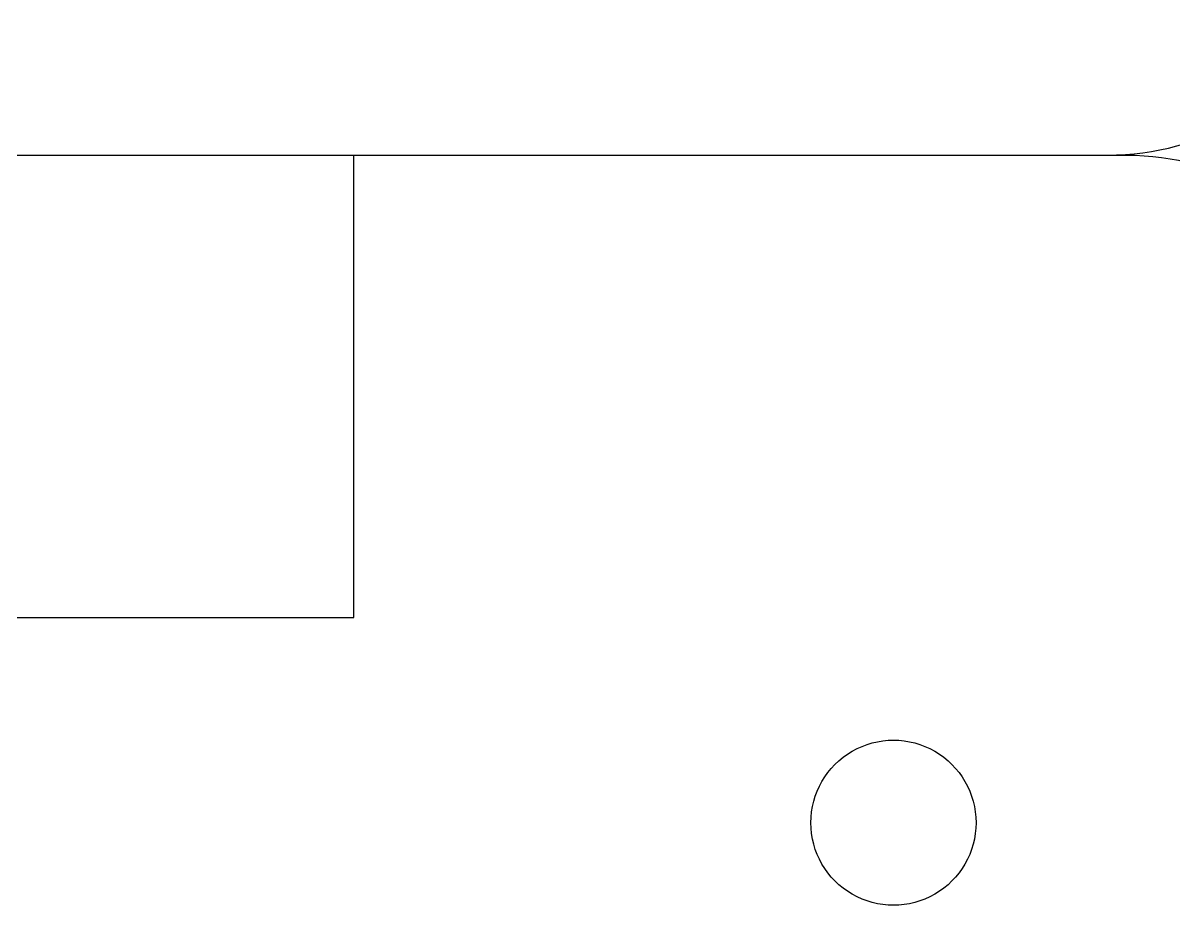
# Model space of a CAD drawing. Extents: x 5 to 216, y 5 to 284.
# Drawn here: x 51.7 to 69.12, y 93.85 to 107.27 of the extents above; entities that cross this region are included whole.
import ezdxf

# ---------------------------------------------------------------- set-up
doc = ezdxf.new("R2010")
doc.units = 0
doc.layers.add('Layer_1', color=7, linetype='CONTINUOUS')

msp = doc.modelspace()

# ---------------------------------------------------------------- linework, layer by layer
at = {"layer": 'Layer_1', "color": 7}
for p, q in [((28.740578, 105.265026), (68.121768, 105.265026)), ((56.712638, 98.265436), (56.712638, 105.265436)), ((56.712638, 105.265436), (68.403238, 105.265436)), ((40.712638, 98.265436), (56.712638, 98.265436)), ((63.627638, 95.158916), (63.627638, 95.158916))]:
    msp.add_line(p, q, dxfattribs=at)
for points in [[(68.121768, 105.265026), (69.55083, 105.265026), (70.871337, 106.027422), (71.585868, 107.265026)], [(68.403238, 105.265436), (69.8323, 105.265435), (71.152807, 104.50304), (71.867338, 103.265436)], [(64.252638, 96.241448), (64.639389, 96.464739), (65.115886, 96.464739), (65.502638, 96.241448)], [(63.627638, 95.158916), (63.627638, 95.605498), (63.865886, 96.018157), (64.252638, 96.241448)], [(65.502638, 96.241448), (65.889389, 96.018157), (66.127638, 95.605498), (66.127638, 95.158916)], [(64.252638, 94.076384), (63.865886, 94.299675), (63.627638, 94.712334), (63.627638, 95.158916)], [(66.127638, 95.158916), (66.127638, 94.712334), (65.889389, 94.299675), (65.502638, 94.076384)], [(65.502638, 94.076384), (65.115886, 93.853093), (64.639389, 93.853093), (64.252638, 94.076384)]]:
    msp.add_open_spline(points, degree=3, dxfattribs=at)

doc.saveas('drawing.dxf')
